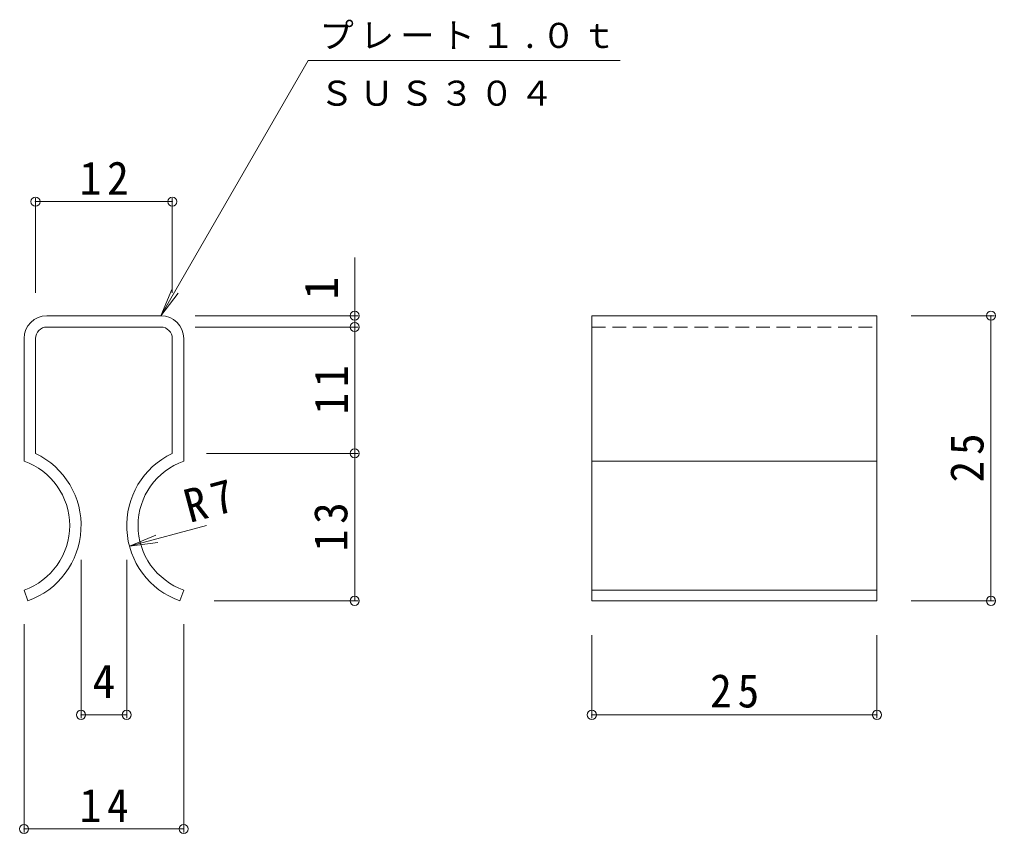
# Model space of a CAD drawing. Units: millimetres on the paper. Extents: x -52 to 71, y -133 to 86.
import ezdxf
from ezdxf.enums import TextEntityAlignment as Align

# ---------------------------------------------------------------- set-up
doc = ezdxf.new("R2010")
doc.units = ezdxf.units.MM
doc.header["$PDMODE"] = 32
doc.header["$PDSIZE"] = 0.8
doc.linetypes.add('DASHED1', pattern=[1.8, 1.2, -0.6])
for name, color, linetype, lineweight in [('F-3_F-3ﾚｲﾔ', 7, 'Continuous', 9), ('F-4_F-4ﾚｲﾔ', 7, 'Continuous', 9), ('F-5_F-5ﾚｲﾔ', 7, 'Continuous', 9)]:
    doc.layers.add(name, color=color, linetype=linetype, lineweight=lineweight)
doc.styles.add('ＭＳ ゴシック', font='')
doc.styles.get('ＭＳ ゴシック').set_extended_font_data('MS Gothic')

msp = doc.modelspace()

# ---------------------------------------------------------------- linework, layer by layer
at = {"layer": 'F-3_F-3ﾚｲﾔ'}
for p, q in [((-49.234, 59.673), (-39.22, 59.673)), ((-1.429, 59.674), (-1.429, 34.674)), ((-1.429, 59.674), (23.571, 59.674)), ((23.571, 59.674), (23.571, 34.674)), ((-39.22, 58.674), (-49.22, 58.674)), ((-51.22, 57.674), (-51.22, 46.93)), ((-50.22, 57.674), (-50.22, 47.598)), ((-38.22, 57.674), (-38.22, 47.598)), ((-37.22, 57.674), (-37.22, 46.93)), ((-1.429, 46.93), (23.571, 46.93)), ((-51.22, 35.616), (-50.887, 34.673)), ((-37.22, 35.616), (-37.553, 34.673)), ((-1.429, 35.616), (23.571, 35.616)), ((-1.429, 34.674), (23.571, 34.674))]:
    msp.add_line(p, q, dxfattribs=at)
at = {"layer": 'F-3_F-3ﾚｲﾔ', "linetype": 'DASHED1'}
msp.add_line((-1.429, 58.674), (23.571, 58.674), dxfattribs=at)
at = {"layer": 'F-3_F-3ﾚｲﾔ'}
for centre, radius, start, end in [((-49.22, 57.674), 2, 90, 180), ((-39.22, 57.674), 2, 0, 90), ((-49.22, 57.674), 1, 90, 180), ((-39.22, 57.674), 1, 0, 90), ((-53.22, 41.273), 7, 289.47121, 64.62311), ((-35.22, 41.273), 7, 115.37689, 250.52879), ((-53.22, 41.273), 6, 289.47119, 70.52881), ((-35.22, 41.273), 6, 109.47119, 250.52881)]:
    msp.add_arc(centre, radius, start, end, dxfattribs=at)
at = {"layer": 'F-4_F-4ﾚｲﾔ'}
for p, q in [((-50.22, 69.973), (-50.22, 61.674)), ((-38.22, 69.673), (-50.22, 69.673)), ((-38.22, 69.973), (-38.22, 61.674)), ((-22.22, 58.674), (-22.22, 64.782)), ((-21.92, 59.674), (-36.22, 59.674)), ((33.871, 59.674), (26.571, 59.674)), ((33.571, 34.674), (33.571, 59.674)), ((-21.92, 58.674), (-36.22, 58.674)), ((-22.22, 47.598), (-22.22, 58.674)), ((-21.92, 47.598), (-35.22, 47.598)), ((-22.22, 34.673), (-22.22, 47.598)), ((-41.982, 39.461), (-39.503, 39.788)), ((-46.22, 24.373), (-46.22, 38.273)), ((-42.22, 24.373), (-42.22, 38.273)), ((-21.92, 34.673), (-34.553, 34.673)), ((33.871, 34.674), (26.571, 34.674)), ((-51.22, 14.373), (-51.22, 32.616)), ((-37.22, 14.373), (-37.22, 32.616)), ((-1.429, 24.373), (-1.429, 31.674)), ((23.571, 24.373), (23.571, 31.674)), ((-46.22, 24.673), (-42.22, 24.673)), ((-1.429, 24.673), (23.571, 24.673)), ((-51.22, 14.673), (-37.22, 14.673))]:
    msp.add_line(p, q, dxfattribs=at)
msp.add_lwpolyline([(-35.22, 41.273), (-41.982, 39.461), (-39.672, 40.418)], dxfattribs=at)
for p in [(-50.22, 69.673), (-38.22, 69.673), (-22.22, 59.674), (33.571, 59.674), (-22.22, 58.674), (-22.22, 47.598), (-22.22, 34.673), (33.571, 34.674), (-46.22, 24.673), (-42.22, 24.673), (-1.429, 24.673), (23.571, 24.673), (-51.22, 14.673), (-37.22, 14.673)]:
    msp.add_point(p, dxfattribs=at)
at = {"layer": 'F-5_F-5ﾚｲﾔ'}
for p, q in [((-39.22, 59.674), (-26.303, 82.046)), ((-26.303, 82.046), (1.065, 82.046)), ((-39.22, 59.674), (-38.263, 61.983)), ((-39.22, 59.674), (-37.698, 61.657))]:
    msp.add_line(p, q, dxfattribs=at)

# ---------------------------------------------------------------- texts
at = {"layer": 'F-4_F-4ﾚｲﾔ', "color": 2, "style": 'ＭＳ ゴシック'}
msp.add_text('1', height=2.933, rotation=90, dxfattribs=at).set_placement((-22.82, 61.091), align=Align.BOTTOM_LEFT)
msp.add_text('4', height=2.933, dxfattribs=at).set_placement((-45.22, 25.273), align=Align.BOTTOM_LEFT)
at = {"layer": 'F-4_F-4ﾚｲﾔ', "color": 2, "char_height": 2.933, "attachment_point": 7, "style": 'ＭＳ ゴシック'}
for s, insert in [('\\T1.27;\\W0.95;12', (-46.345, 70.273)), ('\\T1.27;\\W0.95;25', (8.946, 25.273)), ('\\T1.27;\\W0.95;14', (-46.345, 15.273))]:
    msp.add_mtext(s, dxfattribs=dict(at, insert=insert))
for s, insert, rotation in [('\\T1.27;\\W0.95;11', (-22.82, 51.011), 90), ('\\T1.27;\\W0.95;25', (32.971, 45.049), 90), ('\\T1.27;\\W0.95;R7', (-36.704, 41.497), 15), ('\\T1.27;\\W0.95;13', (-22.82, 39.011), 90)]:
    msp.add_mtext(s, dxfattribs=dict(at, insert=insert, rotation=rotation))
at = {"layer": 'F-5_F-5ﾚｲﾔ', "char_height": 2.199, "attachment_point": 7, "style": 'ＭＳ ゴシック'}
for s, insert in [('\\T1.18;プレート１.０ｔ', (-25.303, 83.046)), ('\\T1.17;ＳＵＳ３０４', (-25.303, 78.046))]:
    msp.add_mtext(s, dxfattribs=dict(at, insert=insert))

doc.saveas('drawing.dxf')
